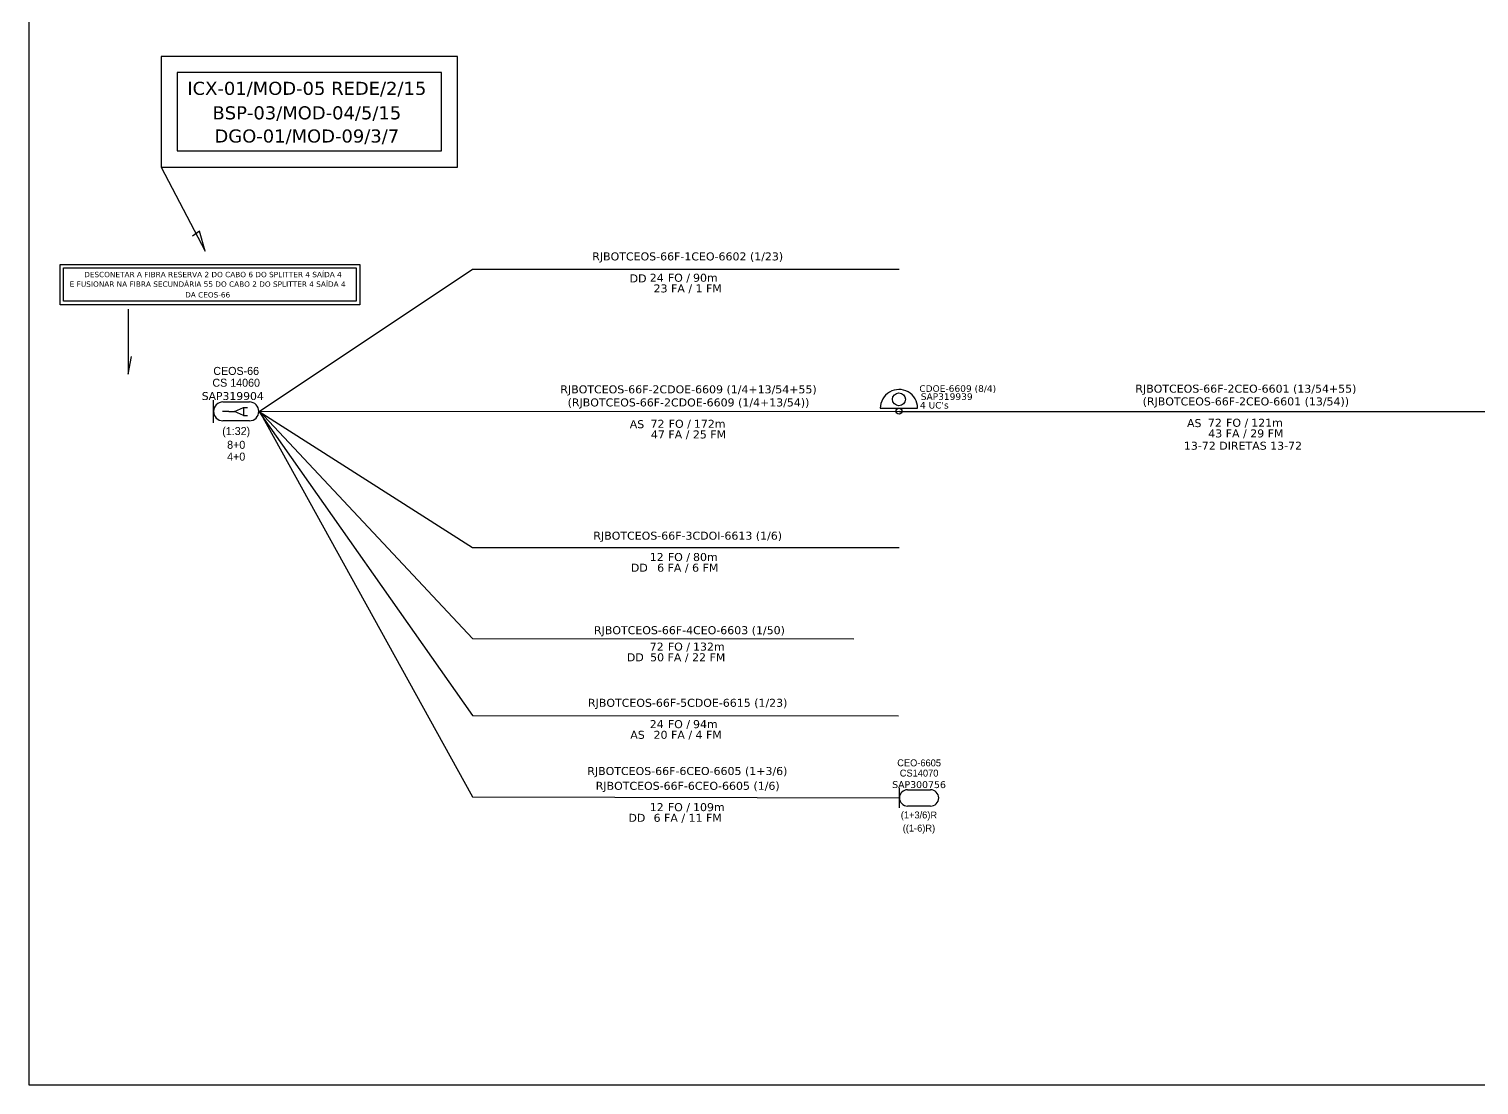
# Model space of a CAD drawing. Header units: inches. Extents: x 1031 to 2852, y 310 to 904.
# Drawn here: x 2013.2 to 2420.9, y 310 to 607 of the extents above; entities that cross this region are included whole.
import ezdxf
from ezdxf.enums import TextEntityAlignment as Align

# ---------------------------------------------------------------- set-up
doc = ezdxf.new("R2010")
doc.units = ezdxf.units.IN
doc.header["$MEASUREMENT"] = 0
for name, color, linetype in [('CAP a Instalar', 1, 'Continuous'), ('CD a instalar', 1, 'Continuous'), ('CDO_POSTE', 1, 'Continuous'), ('CEO', 1, 'Continuous'), ('CEOS', 1, 'Continuous')]:
    doc.layers.add(name, color=color, linetype=linetype)
doc.layers.add('Texto_Cabos', color=1, linetype='Continuous', lineweight=20)
doc.styles.add('siredit', font='verdana.ttf')
doc.styles.add('Style-font000', font='font000.shx')
doc.linetypes.add('FENCELINE1', pattern='A,6.35,-2.54,[133,ltypeshp.shx,S=2.54,R=0,X=-2.54,Y=0],-2.54,25.4', length=36.83)

msp = doc.modelspace()

# ---------------------------------------------------------------- linework, layer by layer
for points in [[(2013.17, 310), (2851.74, 310), (2851.74, 904), (2013.17, 904), (2013.17, 310)], [(2050.32, 568.18), (2062.76, 544.54), (2061.14, 550.16), (2059.19, 548.69)]]:
    msp.add_lwpolyline(points)
for points in [[(2133.7, 599.25), (2050.32, 599.25), (2050.32, 568.18), (2133.7, 568.18)], [(2129.19, 594.74), (2054.83, 594.74), (2054.83, 572.69), (2129.19, 572.69)]]:
    msp.add_lwpolyline(points, close=True)
at = {"color": 2}
for points in [[(2021.9, 540.78), (2106.18, 540.78), (2106.18, 529.44), (2021.9, 529.44)], [(2022.9, 539.78), (2105.18, 539.78), (2105.18, 530.44), (2022.9, 530.44)]]:
    msp.add_lwpolyline(points, close=True, dxfattribs=at)
msp.add_lwpolyline([(2041.1, 528.16), (2041.1, 509.88), (2042.04, 514.87)], dxfattribs=at)
at = {"color": 5}
msp.add_lwpolyline([(2070.92, 499.45), (2073.45, 500.5), (2073.45, 498.29), (2070.92, 499.45)], dxfattribs=at)
at = {"layer": 'CAP a Instalar', "color": 5, "linetype": 'FENCELINE1', "ltscale": 0.0001}
for p, q in [((2077.81, 499.45), (2257.84, 499.51)), ((2257.87, 499.41), (2425.06, 499.41))]:
    msp.add_line(p, q, dxfattribs=at)
at = {"layer": 'CAP a Instalar', "color": 0, "linetype": 'FENCELINE1', "ltscale": 0.0001}
for p, q in [((2077.81, 499.45), (2137.87, 413.9)), ((2137.87, 413.9), (2257.72, 413.81))]:
    msp.add_line(p, q, dxfattribs=at)
at = {"layer": 'CD a instalar', "color": 0, "linetype": 'Continuous'}
for p, q in [((2077.93, 499.41), (2137.87, 539.41)), ((2137.87, 539.41), (2257.87, 539.41)), ((2077.87, 499.61), (2137.87, 435.57)), ((2077.93, 499.41), (2137.87, 461.19)), ((2137.87, 461.19), (2257.86, 461.19)), ((2137.87, 435.57), (2245.13, 435.44))]:
    msp.add_line(p, q, dxfattribs=at)
at = {"layer": 'CD a instalar', "color": 5, "linetype": 'Continuous'}
for p, q in [((2077.87, 499.61), (2137.87, 391.08)), ((2137.87, 391.08), (2257.94, 390.75))]:
    msp.add_line(p, q, dxfattribs=at)
at = {"layer": 'CDO_POSTE', "color": 0}
msp.add_line((2252.58, 500.31), (2263.08, 500.38), dxfattribs=at)
for centre, radius in [((2257.81, 502.84), 1.81), ((2257.84, 499.51), 0.822)]:
    msp.add_circle(centre, radius, dxfattribs=at)
msp.add_arc((2257.83, 500.35), 5.25, 0.395, 180.395, dxfattribs=at)
at = {"layer": 'CEO', "color": 5}
for p, q in [((2260.24, 393.05), (2266.69, 393.03)), ((2266.68, 388.43), (2260.23, 388.45))]:
    msp.add_line(p, q, dxfattribs=at)
msp.add_lwpolyline([(2257.93, 387.98), (2257.94, 393.53)], dxfattribs=at)
for centre, start, end in [((2260.24, 390.75), 89.8508, 269.8508), ((2266.69, 390.73), 269.8508, 89.8508)]:
    msp.add_arc(centre, 2.3, start, end, dxfattribs=at)
at = {"layer": 'CEOS', "color": 5}
for p, q in [((2065.06, 496.25), (2065.06, 502.65)), ((2067.72, 502.1), (2075.16, 502.1)), ((2069.38, 499.45), (2067.59, 499.45)), ((2069.38, 499.45), (2070.92, 499.45)), ((2073.45, 500.5), (2074.58, 500.5)), ((2073.45, 498.29), (2074.58, 498.29)), ((2075.16, 496.8), (2067.72, 496.8))]:
    msp.add_line(p, q, dxfattribs=at)
for centre, start, end in [((2067.72, 499.45), 90, 270), ((2075.16, 499.45), 270, 90)]:
    msp.add_arc(centre, 2.65, start, end, dxfattribs=at)

# ---------------------------------------------------------------- texts
at = {"layer": 'CDO_POSTE', "color": 0, "linetype": 'FENCELINE1', "style": 'siredit'}
for s, height, p in [('CDOE-6609 (8/4)', 1.8529, (2263.55, 505.87)), ("4 UC's", 1.853, (2263.73, 501.18)), ('SAP319939', 1.853, (2263.96, 503.61))]:
    msp.add_text(s, height=height, dxfattribs=at).set_placement(p, align=Align.MIDDLE_LEFT)
at = {"layer": 'CEO', "color": 5}
for tag, text, height, style, p in [('CEO-6605', 'JFOxx', 1.948, 'Style-font000', (2263.49, 400.6)), ('CS14070', 'CVPxx', 1.948, 'Style-font000', (2263.48, 397.72)), ('SAP300756', '', 1.92, 'siredit', (2263.47, 394.48))]:
    msp.add_attdef(tag, text=text, height=height, rotation=359.8508, dxfattribs=dict(at, style=style)).set_placement(p, align=Align.MIDDLE_CENTER)
at = {"layer": 'CEO', "style": 'Style-font000'}
msp.add_attdef('(1+3/6)R', text='(xx-xx)R', height=1.948, rotation=359.8508, dxfattribs=at).set_placement((2263.45, 386.92), align=Align.TOP_CENTER)
at = {"layer": 'CEO', "color": 3, "style": 'Style-font000'}
msp.add_attdef('((1-6)R)', text='(xx-xx)R', height=1.948, rotation=359.8508, dxfattribs=at).set_placement((2263.45, 383.22), align=Align.TOP_CENTER)
at = {"layer": 'CEOS', "color": 5, "linetype": 'FENCELINE1'}
for s, height, style, p in [('CEOS-66', 2.248, 'Style-font000', (2071.44, 510.83)), ('CS 14060', 2.248, 'Style-font000', (2071.44, 507.51)), ('SAP319904  ', 2.2174, 'siredit', (2071.44, 503.77))]:
    msp.add_text(s, height=height, dxfattribs=dict(at, style=style)).set_placement(p, align=Align.MIDDLE_CENTER)
at = {"layer": 'CEOS', "color": 0, "linetype": 'FENCELINE1', "style": 'Style-font000'}
for s, p in [('(1:32)', (2071.44, 495.04)), ('8+0', (2071.44, 491.18)), ('4+0', (2071.44, 487.85))]:
    msp.add_text(s, height=2.248, dxfattribs=at).set_placement(p, align=Align.TOP_CENTER)
at = {"layer": 'Texto_Cabos', "color": 0, "linetype": 'FENCELINE1', "style": 'siredit'}
for s, height, p in [('ICX-01/MOD-05 REDE/2/15', 3.6754, (2091.3, 590.31)), ('BSP-03/MOD-04/5/15', 3.6754, (2091.3, 583.42)), ('DGO-01/MOD-09/3/7', 3.6754, (2091.3, 576.9)), ('RJBOTCEOS-66F-1CEO-6602 (1/23)', 2.25, (2198.41, 543.04)), ('DD', 2.25, (2184.46, 536.85)), ('23 FA / 1 FM', 2.25, (2198.41, 534.04)), ('AS', 2.25, (2184.15, 495.85)), ('AS', 2.25, (2340.86, 496.16)), ('RJBOTCEOS-66F-3CDOI-6613 (1/6)', 2.25, (2198.41, 464.49)), ('DD', 2.25, (2184.81, 455.49)), ('6 FA / 6 FM', 2.25, (2198.41, 455.49)), ('RJBOTCEOS-66F-4CEO-6603 (1/50)', 2.25, (2198.9, 437.91)), ('DD', 2.25, (2183.68, 430.29)), ('50 FA / 22 FM', 2.25, (2198.41, 430.29)), ('RJBOTCEOS-66F-5CDOE-6615 (1/23)', 2.25, (2198.41, 417.49)), ('AS', 2.25, (2184.3, 408.49)), ('20 FA / 4 FM', 2.25, (2198.41, 408.49))]:
    msp.add_text(s, height=height, dxfattribs=at).set_placement(p, align=Align.MIDDLE_CENTER)
at = {"layer": 'Texto_Cabos', "color": 2, "linetype": 'Continuous', "style": 'siredit'}
for s, p in [('DESCONETAR A FIBRA RESERVA 2 DO CABO 6 DO SPLITTER 4 SAÍDA 4 ', (2065.23, 537.94)), ('E FUSIONAR NA FIBRA SECUNDÁRIA 55 DO CABO 2 DO SPLITTER 4 SAÍDA 4', (2063.42, 535.25)), ('DA CEOS-66', (2063.42, 532.24))]:
    msp.add_text(s, height=1.5, dxfattribs=at).set_placement(p, align=Align.MIDDLE_CENTER)
at = {"layer": 'Texto_Cabos', "color": 0, "linetype": 'FENCELINE1', "style": 'siredit'}
for s, p in [('24', (2191.66, 537.04)), ('72', (2191.89, 495.97)), ('72', (2348.63, 496.26)), ('12', (2191.66, 458.49)), ('72', (2191.66, 433.29)), ('24', (2191.66, 411.49)), ('12', (2191.66, 388.14))]:
    msp.add_text(s, height=2.25, dxfattribs=at).set_placement(p, align=Align.MIDDLE_RIGHT)
at = {"layer": 'Texto_Cabos', "color": 0, "style": 'siredit'}
for p in [(2199.06, 537.04), (2199.3, 495.97), (2356.04, 496.26), (2199.06, 458.49), (2199.06, 433.29), (2199.06, 411.49), (2199.06, 388.14)]:
    msp.add_text('FO /', height=2.25, dxfattribs=at).set_placement(p, align=Align.MIDDLE_RIGHT)
at = {"layer": 'Texto_Cabos', "color": 0, "linetype": 'FENCELINE1', "style": 'siredit'}
for s, p in [('90m', (2199.91, 537.04)), ('172m', (2200.14, 495.97)), ('121m', (2356.88, 496.26)), ('80m', (2199.91, 458.49)), ('132m', (2199.91, 433.29)), ('94m', (2199.91, 411.49)), ('109m', (2199.91, 388.14))]:
    msp.add_text(s, height=2.25, dxfattribs=at).set_placement(p, align=Align.MIDDLE_LEFT)
at = {"layer": 'Texto_Cabos', "color": 1, "linetype": 'FENCELINE1', "style": 'siredit'}
for s, p in [('RJBOTCEOS-66F-2CDOE-6609 (1/4+13/54+55)', (2198.64, 505.65)), ('RJBOTCEOS-66F-2CEO-6601 (13/54+55)', (2355.38, 505.84)), ('RJBOTCEOS-66F-6CEO-6605 (1+3/6)', (2198.31, 398.31))]:
    msp.add_text(s, height=2.25, dxfattribs=at).set_placement(p, align=Align.MIDDLE_CENTER)
at = {"layer": 'Texto_Cabos', "color": 5, "linetype": 'FENCELINE1', "style": 'siredit'}
for s, p in [('(RJBOTCEOS-66F-2CDOE-6609 (1/4+13/54))', (2198.64, 501.97)), ('(RJBOTCEOS-66F-2CEO-6601 (13/54))', (2355.38, 502.26)), ('47 FA / 25 FM', (2198.64, 492.97)), ('43 FA / 29 FM', (2355.38, 493.26)), ('DD', (2184.12, 385.14)), ('6 FA / 11 FM', (2198.41, 385.14))]:
    msp.add_text(s, height=2.25, dxfattribs=at).set_placement(p, align=Align.MIDDLE_CENTER)
at = {"layer": 'Texto_Cabos', "color": 0, "linetype": 'FENCELINE1', "style": 'siredit'}
msp.add_text('13-72 DIRETAS 13-72', height=2.25, dxfattribs=at).set_placement((2337.94, 488.67))
at = {"layer": 'Texto_Cabos', "color": 3, "linetype": 'FENCELINE1', "style": 'siredit'}
msp.add_text('RJBOTCEOS-66F-6CEO-6605 (1/6)', height=2.25, dxfattribs=at).set_placement((2198.41, 394.14), align=Align.MIDDLE_CENTER)

doc.saveas('drawing.dxf')
